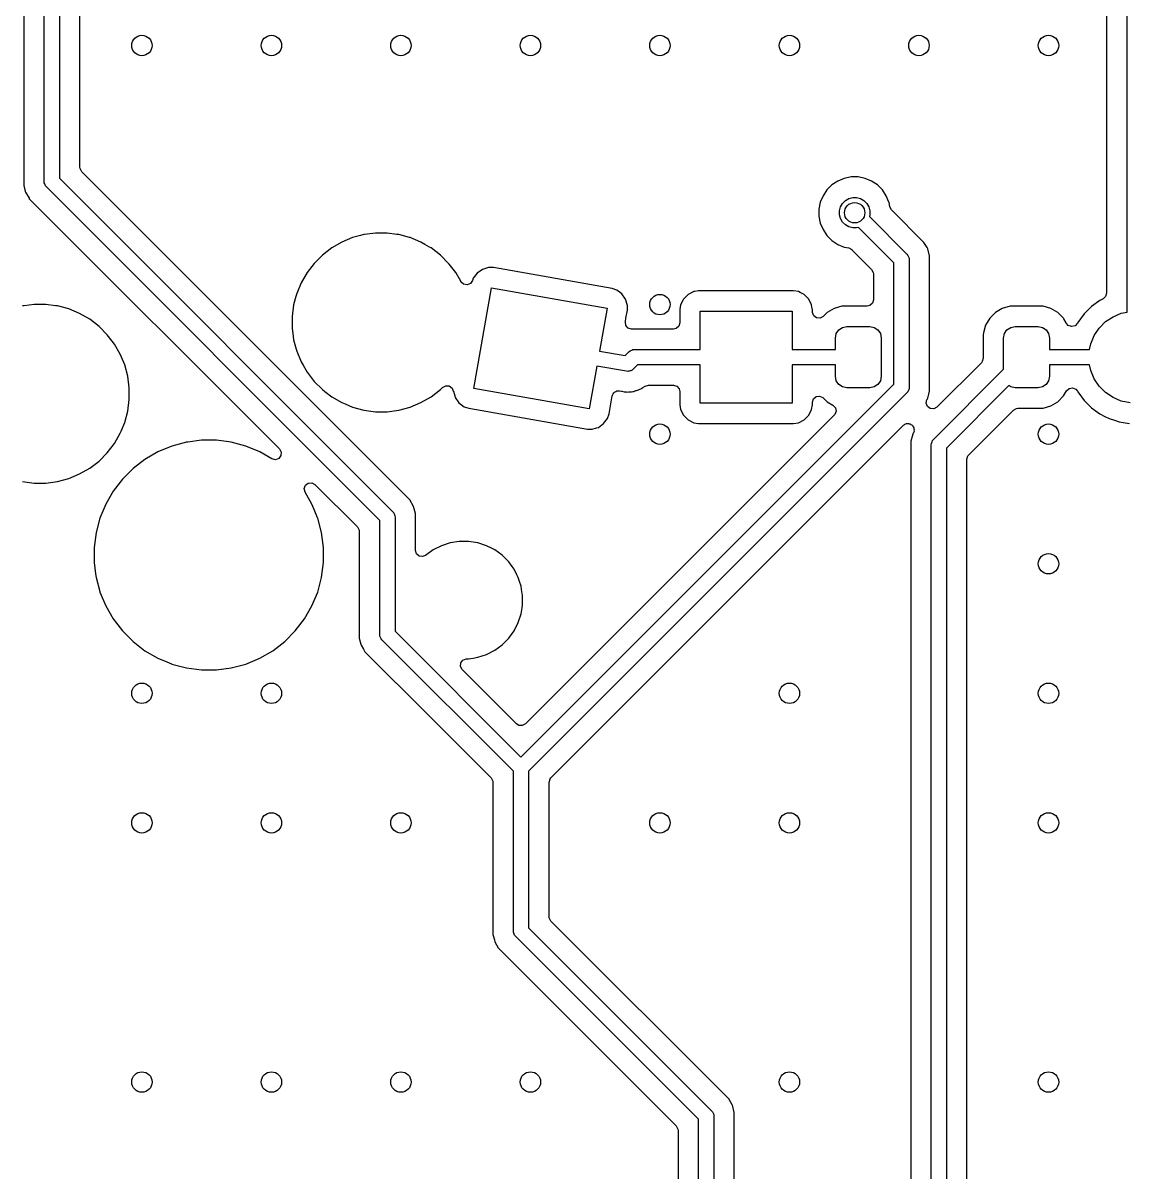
# Model space of a CAD drawing. Extents: x 2.6 to 14.2, y -9.4 to -3.8.
# Drawn here: x 6.891 to 7.745, y -6.1 to -5.213 of the extents above; entities that cross this region are included whole.
import ezdxf

# ---------------------------------------------------------------- set-up
doc = ezdxf.new("R2010")
doc.units = 0
doc.header["$MEASUREMENT"] = 0
doc.layers.add('BLACK', color=7, linetype='CONTINUOUS')

msp = doc.modelspace()

# ---------------------------------------------------------------- linework, layer by layer
at = {"layer": 'BLACK', "linetype": 'CONTINUOUS'}
for p, q in [((7.72809, -4.7584), (7.72809, -5.42168)), ((7.74386, -5.43632), (7.74386, -4.76125)), ((6.93534, -5.32451), (6.93534, -4.84113)), ((6.91957, -5.1215), (6.91957, -5.33306)), ((6.90776, -5.33551), (6.90776, -5.12741)), ((6.89199, -5.14806), (6.89199, -5.33836)), ((6.93545, -5.32555), (6.93534, -5.32451)), ((6.93677, -5.32796), (6.93545, -5.32555)), ((7.19012, -5.58131), (6.93677, -5.32796)), ((6.89199, -5.33836), (6.89209, -5.33872)), ((6.90787, -5.33666), (6.90776, -5.33551)), ((6.90819, -5.33741), (6.90787, -5.33666)), ((6.90876, -5.33879), (6.90819, -5.33741)), ((6.91957, -5.33306), (7.17695, -5.59044)), ((7.516, -5.33821), (7.51216, -5.34205)), ((7.52052, -5.33519), (7.516, -5.33821)), ((7.516, -5.33821), (7.516, -5.33821)), ((7.52554, -5.33311), (7.52052, -5.33519)), ((7.52052, -5.33519), (7.52052, -5.33519)), ((7.53087, -5.33205), (7.52554, -5.33311)), ((7.52554, -5.33311), (7.52554, -5.33311)), ((7.5363, -5.33205), (7.53087, -5.33205)), ((7.53087, -5.33205), (7.53087, -5.33205)), ((7.54163, -5.33311), (7.5363, -5.33205)), ((7.5363, -5.33205), (7.5363, -5.33205)), ((7.54665, -5.33519), (7.54163, -5.33311)), ((7.54163, -5.33311), (7.54163, -5.33311)), ((7.55116, -5.33821), (7.54665, -5.33519)), ((7.54665, -5.33519), (7.54665, -5.33519)), ((7.555, -5.34205), (7.55116, -5.33821)), ((7.55116, -5.33821), (7.55116, -5.33821)), ((6.89209, -5.33872), (6.89297, -5.34203)), ((6.89297, -5.34203), (6.89347, -5.34387)), ((6.89347, -5.34387), (6.89347, -5.34387)), ((6.89347, -5.34387), (6.89612, -5.34846)), ((6.90949, -5.33968), (6.90876, -5.33879)), ((7.16687, -5.59706), (6.90949, -5.33968)), ((7.50914, -5.34657), (7.50706, -5.35159)), ((7.51216, -5.34205), (7.50914, -5.34657)), ((7.50914, -5.34657), (7.50914, -5.34657)), ((7.51216, -5.34205), (7.51216, -5.34205)), ((7.55802, -5.34657), (7.555, -5.34205)), ((7.555, -5.34205), (7.555, -5.34205)), ((7.56002, -5.35138), (7.55802, -5.34657)), ((7.55802, -5.34657), (7.55802, -5.34657)), ((6.89612, -5.34846), (6.89632, -5.34882)), ((6.89632, -5.34882), (6.89632, -5.34882)), ((6.89632, -5.34882), (7.08942, -5.54192)), ((7.50706, -5.35159), (7.506, -5.35691)), ((7.50706, -5.35159), (7.50706, -5.35159)), ((7.52187, -5.35809), (7.52267, -5.35511)), ((7.52267, -5.35511), (7.52421, -5.35244)), ((7.52421, -5.35244), (7.52639, -5.35026)), ((7.52639, -5.35026), (7.52906, -5.34872)), ((7.52906, -5.34872), (7.53204, -5.34792)), ((7.53204, -5.34792), (7.53512, -5.34792)), ((7.53512, -5.34792), (7.5381, -5.34872)), ((7.5381, -5.34872), (7.54077, -5.35026)), ((7.54077, -5.35026), (7.54295, -5.35244)), ((7.54295, -5.35244), (7.54449, -5.35511)), ((7.54449, -5.35511), (7.54529, -5.35809)), ((7.5601, -5.35159), (7.56002, -5.35138)), ((7.56079, -5.35502), (7.5601, -5.35159)), ((7.5608, -5.3551), (7.56079, -5.35502)), ((7.56212, -5.35752), (7.5608, -5.3551)), ((7.506, -5.35691), (7.506, -5.35691)), ((7.506, -5.35691), (7.506, -5.36235)), ((7.506, -5.36235), (7.506, -5.36235)), ((7.506, -5.36235), (7.506, -5.36235)), ((7.506, -5.36235), (7.50706, -5.36767)), ((7.52187, -5.36117), (7.52187, -5.35809)), ((7.52267, -5.36415), (7.52187, -5.36117)), ((7.52421, -5.36682), (7.52267, -5.36415)), ((7.54529, -5.36117), (7.54491, -5.3626)), ((7.54491, -5.3626), (7.57395, -5.39164)), ((7.54529, -5.35809), (7.54529, -5.36117)), ((7.58711, -5.38251), (7.56212, -5.35752)), ((7.50706, -5.36767), (7.50706, -5.36767)), ((7.50706, -5.36767), (7.50914, -5.37269)), ((7.50914, -5.37269), (7.50914, -5.37269)), ((7.50914, -5.37269), (7.51216, -5.37721)), ((7.52639, -5.369), (7.52421, -5.36682)), ((7.52906, -5.37054), (7.52639, -5.369)), ((7.53204, -5.37134), (7.52906, -5.37054)), ((7.53512, -5.37134), (7.53204, -5.37134)), ((7.53656, -5.37096), (7.53512, -5.37134)), ((7.56387, -5.39827), (7.53656, -5.37096)), ((7.1376, -5.38231), (7.12978, -5.38683)), ((7.14595, -5.37885), (7.1376, -5.38231)), ((7.1376, -5.38231), (7.1376, -5.38231)), ((7.15208, -5.37721), (7.14595, -5.37885)), ((7.15467, -5.37652), (7.15208, -5.37721)), ((7.1551, -5.37646), (7.15467, -5.37652)), ((7.16363, -5.37534), (7.1551, -5.37646)), ((7.17266, -5.37534), (7.16363, -5.37534)), ((7.16363, -5.37534), (7.16363, -5.37534)), ((7.18012, -5.37632), (7.17266, -5.37534)), ((7.17266, -5.37534), (7.17266, -5.37534)), ((7.18162, -5.37652), (7.18012, -5.37632)), ((7.18997, -5.37875), (7.18162, -5.37652)), ((7.19035, -5.37885), (7.18997, -5.37875)), ((7.19869, -5.38231), (7.19035, -5.37885)), ((7.20174, -5.38407), (7.19869, -5.38231)), ((7.19869, -5.38231), (7.19869, -5.38231)), ((7.51216, -5.37721), (7.51216, -5.37721)), ((7.51216, -5.37721), (7.516, -5.38105)), ((7.516, -5.38105), (7.516, -5.38105)), ((7.516, -5.38105), (7.52052, -5.38407)), ((7.58946, -5.38658), (7.58711, -5.38251)), ((7.12978, -5.38683), (7.12261, -5.39233)), ((7.20534, -5.38615), (7.20174, -5.38407)), ((7.20652, -5.38683), (7.20534, -5.38615)), ((7.21369, -5.39233), (7.20652, -5.38683)), ((7.52052, -5.38407), (7.52052, -5.38407)), ((7.52052, -5.38407), (7.52546, -5.38612)), ((7.52546, -5.38612), (7.52554, -5.38615)), ((7.52554, -5.38615), (7.52897, -5.38683)), ((7.52897, -5.38683), (7.53141, -5.38811)), ((7.53141, -5.38811), (7.53147, -5.38817)), ((7.53147, -5.38817), (7.54667, -5.40337)), ((7.57395, -5.39164), (7.57468, -5.39254)), ((7.58997, -5.38745), (7.58946, -5.38658)), ((7.59144, -5.39297), (7.58997, -5.38745)), ((7.11622, -5.39872), (7.11072, -5.40588)), ((7.12261, -5.39233), (7.11622, -5.39872)), ((7.22007, -5.39872), (7.21369, -5.39233)), ((7.21369, -5.39233), (7.21369, -5.39233)), ((7.22058, -5.39938), (7.22007, -5.39872)), ((7.22007, -5.39872), (7.22007, -5.39872)), ((7.22007, -5.39872), (7.22007, -5.39872)), ((7.22557, -5.40588), (7.22058, -5.39938)), ((7.56387, -5.49203), (7.56387, -5.39827)), ((7.57468, -5.39254), (7.5752, -5.39379)), ((7.5752, -5.39379), (7.57556, -5.39467)), ((7.57556, -5.39467), (7.57568, -5.39582)), ((7.57568, -5.39582), (7.57568, -5.49447)), ((7.59144, -5.49733), (7.59144, -5.39297)), ((7.11072, -5.40588), (7.1062, -5.41371)), ((7.22937, -5.41246), (7.22557, -5.40588)), ((7.22557, -5.40588), (7.22557, -5.40588)), ((7.22557, -5.40588), (7.22557, -5.40588)), ((7.2421, -5.40619), (7.23909, -5.41018)), ((7.24619, -5.40332), (7.2421, -5.40619)), ((7.2421, -5.40619), (7.2421, -5.40619)), ((7.25097, -5.40186), (7.24619, -5.40332)), ((7.24619, -5.40332), (7.24619, -5.40332)), ((7.2547, -5.40193), (7.25097, -5.40186)), ((7.25097, -5.40186), (7.25097, -5.40186)), ((7.25471, -5.40193), (7.2547, -5.40193)), ((7.34632, -5.41808), (7.25471, -5.40193)), ((7.54667, -5.40337), (7.54799, -5.40578)), ((7.54799, -5.40578), (7.5481, -5.40682)), ((7.5481, -5.40682), (7.5481, -5.42682)), ((7.1062, -5.41371), (7.10275, -5.42205)), ((7.1062, -5.41371), (7.1062, -5.41371)), ((7.22961, -5.41288), (7.22937, -5.41246)), ((7.22962, -5.41289), (7.22961, -5.41288)), ((7.23161, -5.41478), (7.22962, -5.41289)), ((7.23431, -5.4153), (7.23161, -5.41478)), ((7.23686, -5.41427), (7.23431, -5.4153)), ((7.23846, -5.41203), (7.23686, -5.41427)), ((7.23909, -5.41018), (7.23846, -5.41203)), ((7.23952, -5.49522), (7.25319, -5.41767)), ((7.25319, -5.41767), (7.34236, -5.4334)), ((7.34632, -5.41808), (7.34632, -5.41808)), ((7.34632, -5.41808), (7.34632, -5.41808)), ((7.34632, -5.41808), (7.34632, -5.41808)), ((7.34632, -5.41808), (7.34632, -5.41808)), ((7.34986, -5.4193), (7.34632, -5.41808)), ((7.10215, -5.4243), (7.10042, -5.43073)), ((7.10275, -5.42205), (7.10215, -5.4243)), ((7.35385, -5.42231), (7.34986, -5.4193)), ((7.34986, -5.4193), (7.34986, -5.4193)), ((7.34986, -5.4193), (7.34986, -5.4193)), ((7.35671, -5.4264), (7.35385, -5.42231)), ((7.35817, -5.43117), (7.35671, -5.4264)), ((7.40114, -5.42682), (7.39915, -5.43073)), ((7.40142, -5.42628), (7.40114, -5.42682)), ((7.40495, -5.42275), (7.40142, -5.42628)), ((7.40142, -5.42628), (7.40142, -5.42628)), ((7.40142, -5.42628), (7.40142, -5.42628)), ((7.4094, -5.42048), (7.40495, -5.42275)), ((7.40495, -5.42275), (7.40495, -5.42275)), ((7.40495, -5.42275), (7.40495, -5.42275)), ((7.41012, -5.42036), (7.4094, -5.42048)), ((7.41309, -5.41989), (7.41012, -5.42036)), ((7.48644, -5.41989), (7.41309, -5.41989)), ((7.49013, -5.42048), (7.48644, -5.41989)), ((7.49156, -5.4212), (7.49013, -5.42048)), ((7.49458, -5.42275), (7.49156, -5.4212)), ((7.49812, -5.42628), (7.49458, -5.42275)), ((7.49458, -5.42275), (7.49458, -5.42275)), ((7.49458, -5.42275), (7.49458, -5.42275)), ((7.50038, -5.43073), (7.49812, -5.42628)), ((7.49812, -5.42628), (7.49812, -5.42628)), ((7.49812, -5.42628), (7.49812, -5.42628)), ((7.5481, -5.42682), (7.54732, -5.42946)), ((7.72293, -5.4273), (7.71641, -5.43204)), ((7.72543, -5.42603), (7.72293, -5.4273)), ((7.72732, -5.42432), (7.72543, -5.42603)), ((7.72809, -5.42168), (7.72732, -5.42432)), ((6.89244, -5.43141), (6.89111, -5.43158)), ((6.90006, -5.43041), (6.89244, -5.43141)), ((6.9091, -5.43041), (6.90006, -5.43041)), ((6.90006, -5.43041), (6.90006, -5.43041)), ((6.91647, -5.43138), (6.9091, -5.43041)), ((6.9091, -5.43041), (6.9091, -5.43041)), ((6.91805, -5.43158), (6.91647, -5.43138)), ((6.92678, -5.43392), (6.91805, -5.43158)), ((6.93513, -5.43738), (6.92678, -5.43392)), ((7.10041, -5.43078), (7.09923, -5.43974)), ((7.10042, -5.43073), (7.10041, -5.43078)), ((7.10041, -5.43078), (7.10041, -5.43078)), ((7.34236, -5.4334), (7.33655, -5.46635)), ((7.35701, -5.44112), (7.35811, -5.43491)), ((7.35811, -5.43491), (7.35817, -5.43138)), ((7.35817, -5.43138), (7.35817, -5.43117)), ((7.35817, -5.43117), (7.35817, -5.43117)), ((7.35817, -5.43117), (7.35817, -5.43117)), ((7.35817, -5.43117), (7.35817, -5.43117)), ((7.39915, -5.43073), (7.39857, -5.43442)), ((7.39857, -5.43442), (7.39857, -5.44454)), ((7.41433, -5.46519), (7.41433, -5.43566)), ((7.41433, -5.43566), (7.4852, -5.43566)), ((7.4852, -5.43566), (7.4852, -5.46519)), ((7.50089, -5.43392), (7.50038, -5.43073)), ((7.50097, -5.43442), (7.50089, -5.43392)), ((7.50097, -5.43627), (7.50097, -5.43442)), ((7.51767, -5.43355), (7.51231, -5.43672)), ((7.52364, -5.43181), (7.51767, -5.43355)), ((7.51767, -5.43355), (7.51767, -5.43355)), ((7.52504, -5.4317), (7.52364, -5.43181)), ((7.54322, -5.4317), (7.52504, -5.4317)), ((7.52504, -5.4317), (7.52504, -5.4317)), ((7.54524, -5.43126), (7.54322, -5.4317)), ((7.54732, -5.42946), (7.54524, -5.43126)), ((7.64759, -5.43355), (7.64223, -5.43672)), ((7.65356, -5.43181), (7.64759, -5.43355)), ((7.64759, -5.43355), (7.64759, -5.43355)), ((7.65496, -5.4317), (7.65356, -5.43181)), ((7.67765, -5.4317), (7.65496, -5.4317)), ((7.65496, -5.4317), (7.65496, -5.4317)), ((7.67904, -5.43181), (7.67765, -5.4317)), ((7.68502, -5.43355), (7.67904, -5.43181)), ((7.67904, -5.43181), (7.67904, -5.43181)), ((7.69037, -5.43672), (7.68502, -5.43355)), ((7.68502, -5.43355), (7.68502, -5.43355)), ((7.71641, -5.43204), (7.71071, -5.43774)), ((6.94295, -5.4419), (6.93513, -5.43738)), ((6.93513, -5.43738), (6.93513, -5.43738)), ((6.95012, -5.4474), (6.94295, -5.4419)), ((7.09923, -5.43974), (7.09923, -5.44877)), ((7.35654, -5.44384), (7.35656, -5.44369)), ((7.35693, -5.44657), (7.35654, -5.44384)), ((7.35656, -5.44369), (7.35701, -5.44112)), ((7.39857, -5.44454), (7.39779, -5.44718)), ((7.50098, -5.43662), (7.50097, -5.43627)), ((7.50194, -5.4392), (7.50098, -5.43662)), ((7.50414, -5.44085), (7.50194, -5.4392)), ((7.50689, -5.44104), (7.50414, -5.44085)), ((7.5093, -5.43973), (7.50689, -5.44104)), ((7.51231, -5.43672), (7.5093, -5.43973)), ((7.51231, -5.43672), (7.51231, -5.43672)), ((7.63783, -5.44112), (7.63466, -5.44647)), ((7.64223, -5.43672), (7.63783, -5.44112)), ((7.63783, -5.44112), (7.63783, -5.44112)), ((7.64223, -5.43672), (7.64223, -5.43672)), ((7.69477, -5.44112), (7.69037, -5.43672)), ((7.69037, -5.43672), (7.69037, -5.43672)), ((7.69498, -5.44146), (7.69477, -5.44112)), ((7.69477, -5.44112), (7.69477, -5.44112)), ((7.69677, -5.44449), (7.69498, -5.44146)), ((7.69713, -5.4451), (7.69677, -5.44449)), ((7.69852, -5.44661), (7.69713, -5.4451)), ((7.70568, -5.44483), (7.70379, -5.44683)), ((7.70598, -5.44426), (7.70568, -5.44483)), ((7.71071, -5.43774), (7.70598, -5.44426)), ((7.72238, -5.44862), (7.72729, -5.4437)), ((7.72729, -5.4437), (7.73306, -5.43985)), ((7.73306, -5.43985), (7.73948, -5.43719)), ((7.73948, -5.43719), (7.74386, -5.43632)), ((6.95651, -5.45378), (6.95012, -5.4474)), ((6.95012, -5.4474), (6.95012, -5.4474)), ((6.95749, -5.45506), (6.95651, -5.45378)), ((6.95651, -5.45378), (6.95651, -5.45378)), ((6.95651, -5.45378), (6.95651, -5.45378)), ((7.09923, -5.44877), (7.10006, -5.45506)), ((7.35873, -5.44865), (7.35693, -5.44657)), ((7.36137, -5.44942), (7.35873, -5.44865)), ((7.39369, -5.44942), (7.36137, -5.44942)), ((7.39571, -5.44898), (7.39369, -5.44942)), ((7.39779, -5.44718), (7.39571, -5.44898)), ((7.51867, -5.45633), (7.51934, -5.45294)), ((7.51934, -5.45294), (7.52126, -5.45007)), ((7.52126, -5.45007), (7.52413, -5.44815)), ((7.52413, -5.44815), (7.52752, -5.44747)), ((7.52752, -5.44747), (7.54524, -5.44747)), ((7.54524, -5.44747), (7.54863, -5.44815)), ((7.54863, -5.44815), (7.5515, -5.45007)), ((7.5515, -5.45007), (7.55342, -5.45294)), ((7.55342, -5.45294), (7.5541, -5.45633)), ((7.63293, -5.45245), (7.63282, -5.45384)), ((7.63282, -5.45384), (7.63282, -5.47191)), ((7.63466, -5.44647), (7.63293, -5.45245)), ((7.63293, -5.45245), (7.63293, -5.45245)), ((7.63466, -5.44647), (7.63466, -5.44647)), ((7.64859, -5.45633), (7.64926, -5.45294)), ((7.64926, -5.45294), (7.65118, -5.45007)), ((7.65118, -5.45007), (7.65405, -5.44815)), ((7.65405, -5.44815), (7.65744, -5.44747)), ((7.65744, -5.44747), (7.67516, -5.44747)), ((7.67516, -5.44747), (7.67855, -5.44815)), ((7.67855, -5.44815), (7.68143, -5.45007)), ((7.68143, -5.45007), (7.68335, -5.45294)), ((7.68335, -5.45294), (7.68402, -5.45633)), ((7.70112, -5.4475), (7.69852, -5.44661)), ((7.70379, -5.44683), (7.70112, -5.4475)), ((7.71852, -5.45439), (7.72238, -5.44862)), ((6.96201, -5.46095), (6.95749, -5.45506)), ((6.96652, -5.46878), (6.96201, -5.46095)), ((6.96201, -5.46095), (6.96201, -5.46095)), ((6.96201, -5.46095), (6.96201, -5.46095)), ((7.10006, -5.45506), (7.10041, -5.45773)), ((7.10041, -5.45773), (7.10236, -5.46502)), ((7.51867, -5.46519), (7.51867, -5.45633)), ((7.5541, -5.45633), (7.5541, -5.48586)), ((7.64859, -5.48046), (7.64859, -5.45633)), ((7.68402, -5.45633), (7.68402, -5.46519)), ((7.71499, -5.46519), (7.71586, -5.46081)), ((7.71586, -5.46081), (7.71852, -5.45439)), ((6.96754, -5.47122), (6.96652, -5.46878)), ((6.96652, -5.46878), (6.96652, -5.46878)), ((6.96652, -5.46878), (6.96652, -5.46878)), ((6.96998, -5.47712), (6.96754, -5.47122)), ((7.10236, -5.46502), (7.10275, -5.46645)), ((7.10275, -5.46645), (7.1062, -5.4748)), ((7.33655, -5.46635), (7.3564, -5.46985)), ((7.3564, -5.46985), (7.35934, -5.46692)), ((7.35934, -5.46692), (7.36023, -5.46618)), ((7.36023, -5.46618), (7.36158, -5.46562)), ((7.36158, -5.46562), (7.36236, -5.4653)), ((7.36236, -5.4653), (7.36351, -5.46519)), ((7.36351, -5.46519), (7.41433, -5.46519)), ((7.4852, -5.46519), (7.51867, -5.46519)), ((7.68402, -5.46519), (7.71499, -5.46519)), ((6.97232, -5.48585), (6.96998, -5.47712)), ((7.1062, -5.4748), (7.1062, -5.4748)), ((7.1062, -5.4748), (7.10769, -5.47738)), ((7.10769, -5.47738), (7.10971, -5.48087)), ((7.3345, -5.47798), (7.32869, -5.51094)), ((7.35738, -5.48202), (7.3345, -5.47798)), ((7.36259, -5.48037), (7.36171, -5.48109)), ((7.36267, -5.48029), (7.36259, -5.48037)), ((7.36268, -5.48028), (7.36267, -5.48029)), ((7.36596, -5.477), (7.36268, -5.48028)), ((7.36268, -5.48028), (7.36268, -5.48028)), ((7.41433, -5.477), (7.36596, -5.477)), ((7.41433, -5.50653), (7.41433, -5.477)), ((7.48914, -5.477), (7.4852, -5.477)), ((7.4852, -5.477), (7.4852, -5.50653)), ((7.51867, -5.477), (7.48914, -5.477)), ((7.51867, -5.48586), (7.51867, -5.477)), ((7.59441, -5.53464), (7.64859, -5.48046)), ((7.63139, -5.47536), (7.59714, -5.5096)), ((7.63204, -5.47455), (7.63139, -5.47536)), ((7.63282, -5.47191), (7.63204, -5.47455)), ((7.70863, -5.477), (7.68402, -5.477)), ((7.68402, -5.477), (7.68402, -5.48586)), ((7.71499, -5.477), (7.70863, -5.477)), ((7.71586, -5.48138), (7.71499, -5.477)), ((6.9735, -5.49481), (6.97232, -5.48585)), ((7.10971, -5.48087), (7.11072, -5.48262)), ((7.11072, -5.48262), (7.11622, -5.48979)), ((7.35854, -5.4821), (7.35738, -5.48202)), ((7.35904, -5.48199), (7.35854, -5.4821)), ((7.35956, -5.48199), (7.35904, -5.48199)), ((7.36016, -5.48175), (7.35956, -5.48199)), ((7.36079, -5.48161), (7.36016, -5.48175)), ((7.36121, -5.48131), (7.36079, -5.48161)), ((7.36169, -5.48111), (7.36121, -5.48131)), ((7.36171, -5.48109), (7.36169, -5.48111)), ((7.51934, -5.48925), (7.51867, -5.48586)), ((7.52126, -5.49212), (7.51934, -5.48925)), ((7.55342, -5.48925), (7.5515, -5.49212)), ((7.5541, -5.48586), (7.55342, -5.48925)), ((7.68335, -5.48925), (7.68143, -5.49212)), ((7.68402, -5.48586), (7.68335, -5.48925)), ((7.71852, -5.4878), (7.71586, -5.48138)), ((7.72238, -5.49357), (7.71852, -5.4878)), ((6.9735, -5.50384), (6.9735, -5.49481)), ((7.11622, -5.48979), (7.11622, -5.48979)), ((7.11622, -5.48979), (7.12261, -5.49618)), ((7.12261, -5.49618), (7.12261, -5.49618)), ((7.12261, -5.49618), (7.12261, -5.49618)), ((7.12261, -5.49618), (7.12453, -5.49765)), ((7.12453, -5.49765), (7.12978, -5.50168)), ((7.20652, -5.50168), (7.21369, -5.49618)), ((7.21369, -5.49618), (7.21539, -5.49447)), ((7.21539, -5.49447), (7.21781, -5.49315)), ((7.21781, -5.49315), (7.22055, -5.49335)), ((7.22055, -5.49335), (7.22275, -5.495)), ((7.22275, -5.495), (7.22368, -5.49724)), ((7.22368, -5.49724), (7.22371, -5.49744)), ((7.22371, -5.49744), (7.22482, -5.50107)), ((7.32869, -5.51094), (7.23952, -5.49522)), ((7.27594, -5.77995), (7.56387, -5.49203)), ((7.34797, -5.49841), (7.34817, -5.49811)), ((7.34817, -5.49811), (7.34913, -5.49771)), ((7.34913, -5.49771), (7.35003, -5.49718)), ((7.35003, -5.49718), (7.35045, -5.49716)), ((7.35045, -5.49716), (7.35071, -5.49705)), ((7.35071, -5.49705), (7.3521, -5.4971)), ((7.3521, -5.4971), (7.35351, -5.49734)), ((7.35351, -5.49734), (7.35392, -5.49744)), ((7.35392, -5.49744), (7.35556, -5.49787)), ((7.35556, -5.49787), (7.35609, -5.49787)), ((7.35609, -5.49787), (7.35693, -5.49795)), ((7.35693, -5.49795), (7.35711, -5.49798)), ((7.35711, -5.49798), (7.35746, -5.49804)), ((7.35746, -5.49804), (7.35903, -5.4979)), ((7.35903, -5.4979), (7.35914, -5.49789)), ((7.35914, -5.49789), (7.35936, -5.49787)), ((7.35936, -5.49787), (7.36126, -5.49787)), ((7.36126, -5.49787), (7.36219, -5.49763)), ((7.36219, -5.49763), (7.36314, -5.49754)), ((7.36314, -5.49754), (7.36473, -5.49696)), ((7.36473, -5.49696), (7.36514, -5.49684)), ((7.36514, -5.49684), (7.36677, -5.4964)), ((7.36677, -5.4964), (7.3676, -5.49592)), ((7.3676, -5.49592), (7.3685, -5.49559)), ((7.3685, -5.49559), (7.37007, -5.4945)), ((7.37007, -5.4945), (7.37172, -5.49354)), ((7.37172, -5.49354), (7.37193, -5.49342)), ((7.37172, -5.49354), (7.37172, -5.49354)), ((7.37193, -5.49342), (7.37437, -5.49277)), ((7.37437, -5.49277), (7.39369, -5.49277)), ((7.39369, -5.49277), (7.39632, -5.49354)), ((7.39632, -5.49354), (7.39813, -5.49562)), ((7.39813, -5.49562), (7.39857, -5.49765)), ((7.39857, -5.49765), (7.39857, -5.50777)), ((7.52413, -5.49404), (7.52126, -5.49212)), ((7.52752, -5.49472), (7.52413, -5.49404)), ((7.54524, -5.49472), (7.52752, -5.49472)), ((7.54863, -5.49404), (7.54524, -5.49472)), ((7.5515, -5.49212), (7.54863, -5.49404)), ((7.57468, -5.49775), (7.57395, -5.49865)), ((7.57533, -5.49618), (7.57468, -5.49775)), ((7.57556, -5.49562), (7.57533, -5.49618)), ((7.57568, -5.49447), (7.57556, -5.49562)), ((7.59083, -5.49961), (7.59144, -5.49733)), ((7.65265, -5.4931), (7.60449, -5.54126)), ((7.65405, -5.49404), (7.65265, -5.4931)), ((7.65744, -5.49472), (7.65405, -5.49404)), ((7.67516, -5.49472), (7.65744, -5.49472)), ((7.67855, -5.49404), (7.67516, -5.49472)), ((7.68143, -5.49212), (7.67855, -5.49404)), ((7.69477, -5.50107), (7.69713, -5.49709)), ((7.69713, -5.49709), (7.69914, -5.49521)), ((7.69914, -5.49521), (7.70185, -5.49472)), ((7.70185, -5.49472), (7.70439, -5.49576)), ((7.70439, -5.49576), (7.70568, -5.49735)), ((7.70568, -5.49735), (7.70598, -5.49793)), ((7.70598, -5.49793), (7.71071, -5.50445)), ((7.72729, -5.49848), (7.72238, -5.49357)), ((6.97232, -5.5128), (6.9735, -5.50384)), ((7.12978, -5.50168), (7.12978, -5.50168)), ((7.12978, -5.50168), (7.12978, -5.50168)), ((7.12978, -5.50168), (7.1376, -5.5062)), ((7.1376, -5.5062), (7.1376, -5.5062)), ((7.1376, -5.5062), (7.1376, -5.5062)), ((7.1376, -5.5062), (7.14015, -5.50725)), ((7.19035, -5.50965), (7.19869, -5.5062)), ((7.19869, -5.5062), (7.20652, -5.50168)), ((7.22482, -5.50107), (7.22517, -5.50221)), ((7.22517, -5.50221), (7.22803, -5.50631)), ((7.22803, -5.50631), (7.23202, -5.50931)), ((7.57395, -5.49865), (7.28185, -5.79075)), ((7.344, -5.5149), (7.34645, -5.50106)), ((7.34645, -5.50106), (7.3466, -5.50074)), ((7.3466, -5.50074), (7.34661, -5.50038)), ((7.34661, -5.50038), (7.3472, -5.49952)), ((7.3472, -5.49952), (7.34767, -5.49859)), ((7.34767, -5.49859), (7.34797, -5.49841)), ((7.4852, -5.50653), (7.41433, -5.50653)), ((7.50097, -5.50592), (7.50174, -5.50328)), ((7.50097, -5.50777), (7.50097, -5.50592)), ((7.50174, -5.50328), (7.50382, -5.50147)), ((7.50382, -5.50147), (7.50655, -5.50108)), ((7.50655, -5.50108), (7.50905, -5.50223)), ((7.50905, -5.50223), (7.5093, -5.50246)), ((7.5093, -5.50246), (7.51231, -5.50547)), ((7.51231, -5.50547), (7.51231, -5.50547)), ((7.51231, -5.50547), (7.51231, -5.50547)), ((7.51231, -5.50547), (7.51675, -5.5081)), ((7.58882, -5.5065), (7.58941, -5.50381)), ((7.58978, -5.50908), (7.58882, -5.5065)), ((7.58941, -5.50381), (7.58946, -5.50371)), ((7.58946, -5.50371), (7.58997, -5.50284)), ((7.58997, -5.50284), (7.59015, -5.50215)), ((7.59015, -5.50215), (7.59028, -5.50168)), ((7.59028, -5.50168), (7.59083, -5.49961)), ((7.68502, -5.50864), (7.69037, -5.50547)), ((7.69037, -5.50547), (7.69477, -5.50107)), ((7.71071, -5.50445), (7.71641, -5.51015)), ((7.73306, -5.50234), (7.72729, -5.49848)), ((7.73948, -5.505), (7.73306, -5.50234)), ((7.74629, -5.50636), (7.73948, -5.505)), ((6.96998, -5.52152), (6.97232, -5.5128)), ((7.14015, -5.50725), (7.14595, -5.50965)), ((7.14595, -5.50965), (7.15467, -5.51199)), ((7.15467, -5.51199), (7.16363, -5.51317)), ((7.16363, -5.51317), (7.16363, -5.51317)), ((7.16363, -5.51317), (7.17266, -5.51317)), ((7.17266, -5.51317), (7.18162, -5.51199)), ((7.17266, -5.51317), (7.17266, -5.51317)), ((7.18162, -5.51199), (7.19035, -5.50965)), ((7.23202, -5.50931), (7.23556, -5.51053)), ((7.23556, -5.51053), (7.32718, -5.52668)), ((7.5178, -5.5158), (7.2794, -5.7542)), ((7.34279, -5.51844), (7.344, -5.5149)), ((7.39857, -5.50777), (7.39915, -5.51146)), ((7.39915, -5.51146), (7.40142, -5.51591)), ((7.40142, -5.51591), (7.40142, -5.51591)), ((7.40142, -5.51591), (7.40142, -5.51591)), ((7.40142, -5.51591), (7.40495, -5.51944)), ((7.49458, -5.51944), (7.49812, -5.51591)), ((7.49812, -5.51591), (7.50038, -5.51146)), ((7.50038, -5.51146), (7.50097, -5.50777)), ((7.50038, -5.51146), (7.50038, -5.51146)), ((7.50038, -5.51146), (7.50038, -5.51146)), ((7.51675, -5.5081), (7.51683, -5.50814)), ((7.51683, -5.50814), (7.51871, -5.51015)), ((7.51815, -5.5154), (7.5178, -5.5158)), ((7.5192, -5.51286), (7.51815, -5.5154)), ((7.51871, -5.51015), (7.5192, -5.51286)), ((7.59199, -5.51072), (7.58978, -5.50908)), ((7.59473, -5.51092), (7.59199, -5.51072)), ((7.59714, -5.5096), (7.59473, -5.51092)), ((7.62169, -5.54636), (7.65613, -5.51191)), ((7.65613, -5.51191), (7.65855, -5.5106)), ((7.65855, -5.5106), (7.65959, -5.51048)), ((7.65959, -5.51048), (7.67765, -5.51048)), ((7.67765, -5.51048), (7.67904, -5.51037)), ((7.67765, -5.51048), (7.67765, -5.51048)), ((7.67904, -5.51037), (7.68502, -5.50864)), ((7.71641, -5.51015), (7.721, -5.51348)), ((7.721, -5.51348), (7.72293, -5.51489)), ((7.72293, -5.51489), (7.72676, -5.51684)), ((6.96718, -5.52828), (6.96998, -5.52152)), ((7.33569, -5.52529), (7.33978, -5.52242)), ((7.33978, -5.52242), (7.34279, -5.51844)), ((7.40495, -5.51944), (7.40495, -5.51944)), ((7.40495, -5.51944), (7.40495, -5.51944)), ((7.40495, -5.51944), (7.4094, -5.52171)), ((7.4094, -5.52171), (7.4094, -5.52171)), ((7.4094, -5.52171), (7.41309, -5.5223)), ((7.41309, -5.5223), (7.41309, -5.5223)), ((7.41309, -5.5223), (7.48644, -5.5223)), ((7.43497, -5.65993), (7.57121, -5.52368)), ((7.48644, -5.5223), (7.49013, -5.52171)), ((7.49013, -5.52171), (7.49458, -5.51944)), ((7.57121, -5.52368), (7.57188, -5.52332)), ((7.57188, -5.52332), (7.57243, -5.52279)), ((7.57243, -5.52279), (7.57306, -5.52267)), ((7.57306, -5.52267), (7.57363, -5.52236)), ((7.57363, -5.52236), (7.57438, -5.52242)), ((7.57438, -5.52242), (7.57513, -5.52227)), ((7.57513, -5.52227), (7.57573, -5.52251)), ((7.57573, -5.52251), (7.57637, -5.52256)), ((7.57637, -5.52256), (7.57698, -5.52301)), ((7.57698, -5.52301), (7.57768, -5.5233)), ((7.57768, -5.5233), (7.57806, -5.52382)), ((7.57806, -5.52382), (7.57857, -5.52421)), ((7.57857, -5.52421), (7.57884, -5.52492)), ((7.57884, -5.52492), (7.57928, -5.52554)), ((7.72676, -5.51684), (7.73011, -5.51854)), ((7.73011, -5.51854), (7.73011, -5.51854)), ((7.73011, -5.51854), (7.73011, -5.51854)), ((7.73011, -5.51854), (7.73415, -5.51985)), ((7.73415, -5.51985), (7.73778, -5.52103)), ((7.73778, -5.52103), (7.74086, -5.52152)), ((7.74086, -5.52152), (7.74574, -5.5223)), ((6.96201, -5.53769), (6.96652, -5.52987)), ((6.96652, -5.52987), (6.96718, -5.52828)), ((6.96652, -5.52987), (6.96652, -5.52987)), ((6.96652, -5.52987), (6.96652, -5.52987)), ((7.32718, -5.52668), (7.32792, -5.5267)), ((7.32792, -5.5267), (7.33091, -5.52675)), ((7.33091, -5.52675), (7.33416, -5.52576)), ((7.33091, -5.52675), (7.33091, -5.52675)), ((7.33091, -5.52675), (7.33091, -5.52675)), ((7.33416, -5.52576), (7.33569, -5.52529)), ((7.33569, -5.52529), (7.33569, -5.52529)), ((7.33569, -5.52529), (7.33569, -5.52529)), ((7.57839, -5.53045), (7.57691, -5.53596)), ((7.57872, -5.52987), (7.57839, -5.53045)), ((7.57889, -5.52957), (7.57872, -5.52987)), ((7.57872, -5.52987), (7.57872, -5.52987)), ((7.57872, -5.52987), (7.57872, -5.52987)), ((7.57895, -5.52947), (7.57889, -5.52957)), ((7.57897, -5.52938), (7.57895, -5.52947)), ((7.57941, -5.52828), (7.57897, -5.52938)), ((7.57928, -5.52554), (7.57931, -5.52618)), ((7.57931, -5.52618), (7.57954, -5.52678)), ((7.57954, -5.52678), (7.57937, -5.52753)), ((7.57937, -5.52753), (7.57941, -5.52828)), ((6.95651, -5.54486), (6.96201, -5.53769)), ((7.0064, -5.53977), (6.99567, -5.54421)), ((7.01761, -5.53676), (7.0064, -5.53977)), ((7.0064, -5.53977), (7.0064, -5.53977)), ((7.0187, -5.53662), (7.01761, -5.53676)), ((7.02913, -5.53525), (7.0187, -5.53662)), ((7.04074, -5.53525), (7.02913, -5.53525)), ((7.02913, -5.53525), (7.02913, -5.53525)), ((7.05031, -5.53651), (7.04074, -5.53525)), ((7.04074, -5.53525), (7.04074, -5.53525)), ((7.05226, -5.53676), (7.05031, -5.53651)), ((7.06348, -5.53977), (7.05226, -5.53676)), ((7.07421, -5.54421), (7.06348, -5.53977)), ((7.06348, -5.53977), (7.06348, -5.53977)), ((7.06348, -5.53977), (7.06348, -5.53977)), ((7.08942, -5.54192), (7.09074, -5.54433)), ((7.57691, -5.53596), (7.57691, -5.53596)), ((7.57691, -5.53596), (7.57691, -6.19334)), ((7.59268, -5.53881), (7.59279, -5.53766)), ((7.59268, -6.20797), (7.59268, -5.53881)), ((7.59279, -5.53766), (7.59331, -5.5364)), ((7.59331, -5.5364), (7.59368, -5.53553)), ((7.59368, -5.53553), (7.59441, -5.53464)), ((7.60449, -5.54126), (7.60449, -6.20797)), ((6.94295, -5.55675), (6.95012, -5.55125)), ((6.95012, -5.55125), (6.95651, -5.54486)), ((6.95012, -5.55125), (6.95012, -5.55125)), ((6.95012, -5.55125), (6.95012, -5.55125)), ((6.95651, -5.54486), (6.95651, -5.54486)), ((6.95651, -5.54486), (6.95651, -5.54486)), ((6.98561, -5.55002), (6.97639, -5.55709)), ((6.99566, -5.54421), (6.98561, -5.55002)), ((6.99567, -5.54421), (6.99566, -5.54421)), ((7.08353, -5.5496), (7.07421, -5.54421)), ((7.07421, -5.54421), (7.07421, -5.54421)), ((7.08363, -5.54965), (7.08353, -5.5496)), ((7.08632, -5.55024), (7.08363, -5.54965)), ((7.0889, -5.54928), (7.08632, -5.55024)), ((7.09055, -5.54708), (7.0889, -5.54928)), ((7.09074, -5.54433), (7.09055, -5.54708)), ((7.62026, -5.54981), (7.62103, -5.54717)), ((7.62026, -5.62267), (7.62026, -5.54981)), ((7.62103, -5.54717), (7.62169, -5.54636)), ((6.93513, -5.56127), (6.94295, -5.55675)), ((6.97639, -5.55709), (6.96818, -5.56531)), ((6.97639, -5.55709), (6.97639, -5.55709)), ((6.89111, -5.56706), (6.90006, -5.56824)), ((6.90006, -5.56824), (6.90006, -5.56824)), ((6.90006, -5.56824), (6.9091, -5.56824)), ((6.9091, -5.56824), (6.91805, -5.56706)), ((6.9091, -5.56824), (6.9091, -5.56824)), ((6.91805, -5.56706), (6.92678, -5.56472)), ((6.92678, -5.56472), (6.93513, -5.56127)), ((6.96818, -5.56531), (6.96111, -5.57452)), ((6.96818, -5.56531), (6.96818, -5.56531)), ((7.10944, -5.56998), (7.1116, -5.56828)), ((7.1116, -5.56828), (7.11434, -5.56802)), ((7.11434, -5.56802), (7.11679, -5.56928)), ((6.96111, -5.57452), (6.9553, -5.58458)), ((7.10854, -5.57258), (7.10944, -5.56998)), ((7.10919, -5.57526), (7.10854, -5.57258)), ((7.11457, -5.58457), (7.10919, -5.57526)), ((7.11679, -5.56928), (7.11687, -5.56936)), ((7.11687, -5.56936), (7.14967, -5.60217)), ((6.9553, -5.58458), (6.95086, -5.59531)), ((6.9553, -5.58458), (6.9553, -5.58458)), ((7.11457, -5.58458), (7.11457, -5.58457)), ((7.11681, -5.58999), (7.11457, -5.58458)), ((7.19297, -5.58625), (7.19012, -5.58131)), ((7.19445, -5.59176), (7.19297, -5.58625)), ((6.95086, -5.59531), (6.94791, -5.6063)), ((6.95086, -5.59531), (6.95086, -5.59531)), ((7.11889, -5.595), (7.11681, -5.58999)), ((7.11902, -5.59531), (7.11889, -5.595)), ((7.12202, -5.60653), (7.11902, -5.59531)), ((7.17695, -5.59044), (7.17769, -5.59134)), ((7.17769, -5.59134), (7.17793, -5.59192)), ((7.17793, -5.59192), (7.17857, -5.59347)), ((7.17857, -5.59347), (7.17868, -5.59462)), ((7.17868, -5.59462), (7.17868, -5.68268)), ((7.19445, -5.62022), (7.19445, -5.59176)), ((7.19445, -5.59176), (7.19445, -5.59176)), ((7.14967, -5.60217), (7.15099, -5.60458)), ((7.15099, -5.60458), (7.1511, -5.60562)), ((7.16687, -5.68513), (7.16687, -5.59706)), ((6.94785, -5.60653), (6.94633, -5.61804)), ((6.94791, -5.6063), (6.94785, -5.60653)), ((6.94785, -5.60653), (6.94785, -5.60653)), ((7.12354, -5.61804), (7.12202, -5.60653)), ((7.1511, -5.60562), (7.1511, -5.68798)), ((7.22833, -5.61328), (7.22129, -5.6144)), ((7.23546, -5.61328), (7.22833, -5.61328)), ((7.22833, -5.61328), (7.22833, -5.61328)), ((7.24251, -5.6144), (7.23546, -5.61328)), ((7.23546, -5.61328), (7.23546, -5.61328)), ((6.94633, -5.61804), (6.94633, -5.62966)), ((7.12354, -5.62966), (7.12354, -5.61804)), ((7.1952, -5.62283), (7.19445, -5.62022)), ((7.20816, -5.61984), (7.20224, -5.62414)), ((7.21451, -5.6166), (7.20816, -5.61984)), ((7.22129, -5.6144), (7.21451, -5.6166)), ((7.21451, -5.6166), (7.21451, -5.6166)), ((7.24929, -5.6166), (7.24251, -5.6144)), ((7.25326, -5.61863), (7.24929, -5.6166)), ((7.24929, -5.6166), (7.24929, -5.6166)), ((7.25564, -5.61984), (7.25326, -5.61863)), ((7.26141, -5.62403), (7.25564, -5.61984)), ((7.25564, -5.61984), (7.25564, -5.61984)), ((7.25564, -5.61984), (7.25564, -5.61984)), ((6.94633, -5.62966), (6.94748, -5.63837)), ((7.12202, -5.64117), (7.12354, -5.62966)), ((7.19727, -5.62465), (7.1952, -5.62283)), ((7.19999, -5.62506), (7.19727, -5.62465)), ((7.20219, -5.62408), (7.19999, -5.62506)), ((7.20224, -5.62414), (7.20219, -5.62408)), ((7.26645, -5.62907), (7.26141, -5.62403)), ((7.26141, -5.62403), (7.26141, -5.62403)), ((7.26905, -5.63266), (7.26645, -5.62907)), ((7.26645, -5.62907), (7.26645, -5.62907)), ((7.62026, -6.19334), (7.62026, -5.62267)), ((6.94748, -5.63837), (6.94785, -5.64117)), ((7.27064, -5.63484), (7.26905, -5.63266)), ((7.27275, -5.63899), (7.27064, -5.63484)), ((7.27388, -5.64119), (7.27275, -5.63899)), ((6.94785, -5.64117), (6.95075, -5.65201)), ((7.11902, -5.65239), (7.12202, -5.64117)), ((7.27485, -5.6442), (7.27388, -5.64119)), ((7.27388, -5.64119), (7.27388, -5.64119)), ((7.27608, -5.64797), (7.27485, -5.6442)), ((7.27646, -5.65036), (7.27608, -5.64797)), ((6.95075, -5.65201), (6.95086, -5.65239)), ((6.95086, -5.65239), (6.95086, -5.65239)), ((6.95086, -5.65239), (6.9553, -5.66312)), ((7.11457, -5.66312), (7.11902, -5.65239)), ((7.27719, -5.65501), (7.27646, -5.65036)), ((7.27719, -5.66215), (7.27719, -5.65501)), ((6.9553, -5.66312), (6.9553, -5.66312)), ((6.9553, -5.66312), (6.96111, -5.67318)), ((7.10877, -5.67318), (7.11457, -5.66312)), ((7.27608, -5.66919), (7.27682, -5.66448)), ((7.27682, -5.66448), (7.27719, -5.66215)), ((7.29905, -5.79585), (7.43497, -5.65993)), ((6.96111, -5.67318), (6.96818, -5.6824)), ((7.10169, -5.6824), (7.10877, -5.67318)), ((7.27388, -5.67597), (7.27608, -5.66919)), ((6.96818, -5.6824), (6.96818, -5.6824)), ((6.96818, -5.6824), (6.97639, -5.69061)), ((7.09348, -5.69061), (7.10169, -5.6824)), ((7.17868, -5.68268), (7.27594, -5.77995)), ((7.26645, -5.68809), (7.27064, -5.68232)), ((7.27064, -5.68232), (7.27388, -5.67597)), ((6.97639, -5.69061), (6.97639, -5.69061)), ((6.97639, -5.69061), (6.98561, -5.69768)), ((7.08427, -5.69768), (7.09348, -5.69061)), ((7.1511, -5.68798), (7.15188, -5.69089)), ((7.15188, -5.69089), (7.15237, -5.69272)), ((7.15237, -5.69272), (7.15237, -5.69272)), ((7.15237, -5.69272), (7.15258, -5.6935)), ((7.16698, -5.68628), (7.16687, -5.68513)), ((7.16702, -5.68637), (7.16698, -5.68628)), ((7.16787, -5.68841), (7.16702, -5.68637)), ((7.1686, -5.68931), (7.16787, -5.68841)), ((7.27004, -5.79075), (7.1686, -5.68931)), ((7.25564, -5.69732), (7.26141, -5.69313)), ((7.26141, -5.69313), (7.26645, -5.68809)), ((6.98561, -5.69768), (6.99566, -5.70349)), ((7.07421, -5.70349), (7.08427, -5.69768)), ((7.15258, -5.6935), (7.15434, -5.69654)), ((7.15434, -5.69654), (7.15543, -5.69844)), ((7.15543, -5.69844), (7.20478, -5.74779)), ((7.24251, -5.70276), (7.24929, -5.70056)), ((7.24929, -5.70056), (7.25564, -5.69732)), ((6.99566, -5.70349), (6.99566, -5.70349)), ((6.99566, -5.70349), (6.99567, -5.70349)), ((6.99567, -5.70349), (7.00245, -5.7063)), ((7.00245, -5.7063), (7.00597, -5.70775)), ((7.00597, -5.70775), (7.0064, -5.70793)), ((7.0064, -5.70793), (7.01761, -5.71094)), ((7.01761, -5.71094), (7.02913, -5.71245)), ((7.04074, -5.71245), (7.05226, -5.71094)), ((7.05226, -5.71094), (7.06348, -5.70793)), ((7.06348, -5.70793), (7.07421, -5.70349)), ((7.22919, -5.70979), (7.22938, -5.70705)), ((7.23051, -5.71221), (7.22919, -5.70979)), ((7.22938, -5.70705), (7.23103, -5.70485)), ((7.23103, -5.70485), (7.23361, -5.70389)), ((7.23361, -5.70389), (7.23396, -5.70388)), ((7.23396, -5.70388), (7.23546, -5.70388)), ((7.23546, -5.70388), (7.239, -5.70332)), ((7.239, -5.70332), (7.24251, -5.70276)), ((7.02913, -5.71245), (7.02913, -5.71245)), ((7.02913, -5.71245), (7.04074, -5.71245)), ((7.04074, -5.71245), (7.04074, -5.71245)), ((7.27249, -5.7542), (7.23051, -5.71221)), ((7.20478, -5.74779), (7.25284, -5.79585)), ((7.27424, -5.75532), (7.27249, -5.7542)), ((7.27698, -5.75551), (7.27424, -5.75532)), ((7.2794, -5.7542), (7.27698, -5.75551)), ((7.27004, -5.91386), (7.27004, -5.79075)), ((7.28185, -5.79075), (7.28185, -5.91142)), ((7.25284, -5.79585), (7.25416, -5.79826)), ((7.25416, -5.79826), (7.25427, -5.7993)), ((7.25427, -5.7993), (7.25427, -5.91672)), ((7.29762, -5.7993), (7.29839, -5.79666)), ((7.29762, -5.90286), (7.29762, -5.7993)), ((7.29839, -5.79666), (7.29905, -5.79585)), ((7.29773, -5.9039), (7.29762, -5.90286)), ((7.29905, -5.90631), (7.29773, -5.9039)), ((7.27015, -5.91501), (7.27004, -5.91386)), ((7.27103, -5.91714), (7.27015, -5.91501)), ((7.28185, -5.91142), (7.42313, -6.05269)), ((7.4363, -6.04356), (7.29905, -5.90631)), ((7.25427, -5.91672), (7.25447, -5.91746)), ((7.25447, -5.91746), (7.25538, -5.92085)), ((7.25538, -5.92085), (7.25575, -5.92223)), ((7.25575, -5.92223), (7.25575, -5.92223)), ((7.25575, -5.92223), (7.25844, -5.92688)), ((7.27177, -5.91804), (7.27103, -5.91714)), ((7.41305, -6.05932), (7.27177, -5.91804)), ((7.25844, -5.92688), (7.2586, -5.92717)), ((7.2586, -5.92717), (7.2586, -5.92717)), ((7.2586, -5.92717), (7.39585, -6.06442)), ((7.43898, -6.0482), (7.4363, -6.04356)), ((7.4363, -6.04356), (7.4363, -6.04356)), ((7.42313, -6.05269), (7.42386, -6.05359)), ((7.42386, -6.05359), (7.42433, -6.05471)), ((7.42433, -6.05471), (7.42474, -6.05572)), ((7.42474, -6.05572), (7.42486, -6.05687)), ((7.42486, -6.05687), (7.42486, -6.67917)), ((7.43915, -6.0485), (7.43898, -6.0482)), ((7.43898, -6.0482), (7.43898, -6.0482)), ((7.44063, -6.05402), (7.43915, -6.0485)), ((7.44063, -6.68203), (7.44063, -6.05402)), ((7.39585, -6.06442), (7.39717, -6.06683)), ((7.41305, -6.67673), (7.41305, -6.05932)), ((7.39717, -6.06683), (7.39728, -6.06787)), ((7.39728, -6.06787), (7.39728, -6.19848))]:
    msp.add_line(p, q, dxfattribs=at)
at = {"layer": 'BLACK'}
for centre in [(6.98323, -5.23054), (7.08323, -5.23054), (7.18323, -5.23054), (7.28323, -5.23054), (7.38323, -5.23054), (7.48323, -5.23054), (7.58323, -5.23054), (7.68323, -5.23054), (7.53358, -5.35963), (7.38323, -5.43054), (7.38323, -5.53054), (7.68323, -5.53054), (7.68323, -5.63054), (6.98323, -5.73054), (7.08323, -5.73054), (7.48323, -5.73054), (7.68323, -5.73054), (6.98323, -5.83054), (7.08323, -5.83054), (7.18323, -5.83054), (7.38323, -5.83054), (7.48323, -5.83054), (7.68323, -5.83054), (6.98323, -6.03054), (7.08323, -6.03054), (7.18323, -6.03054), (7.28323, -6.03054), (7.48323, -6.03054), (7.68323, -6.03054)]:
    msp.add_circle(centre, 0.00787, dxfattribs=at)

doc.saveas('drawing.dxf')
